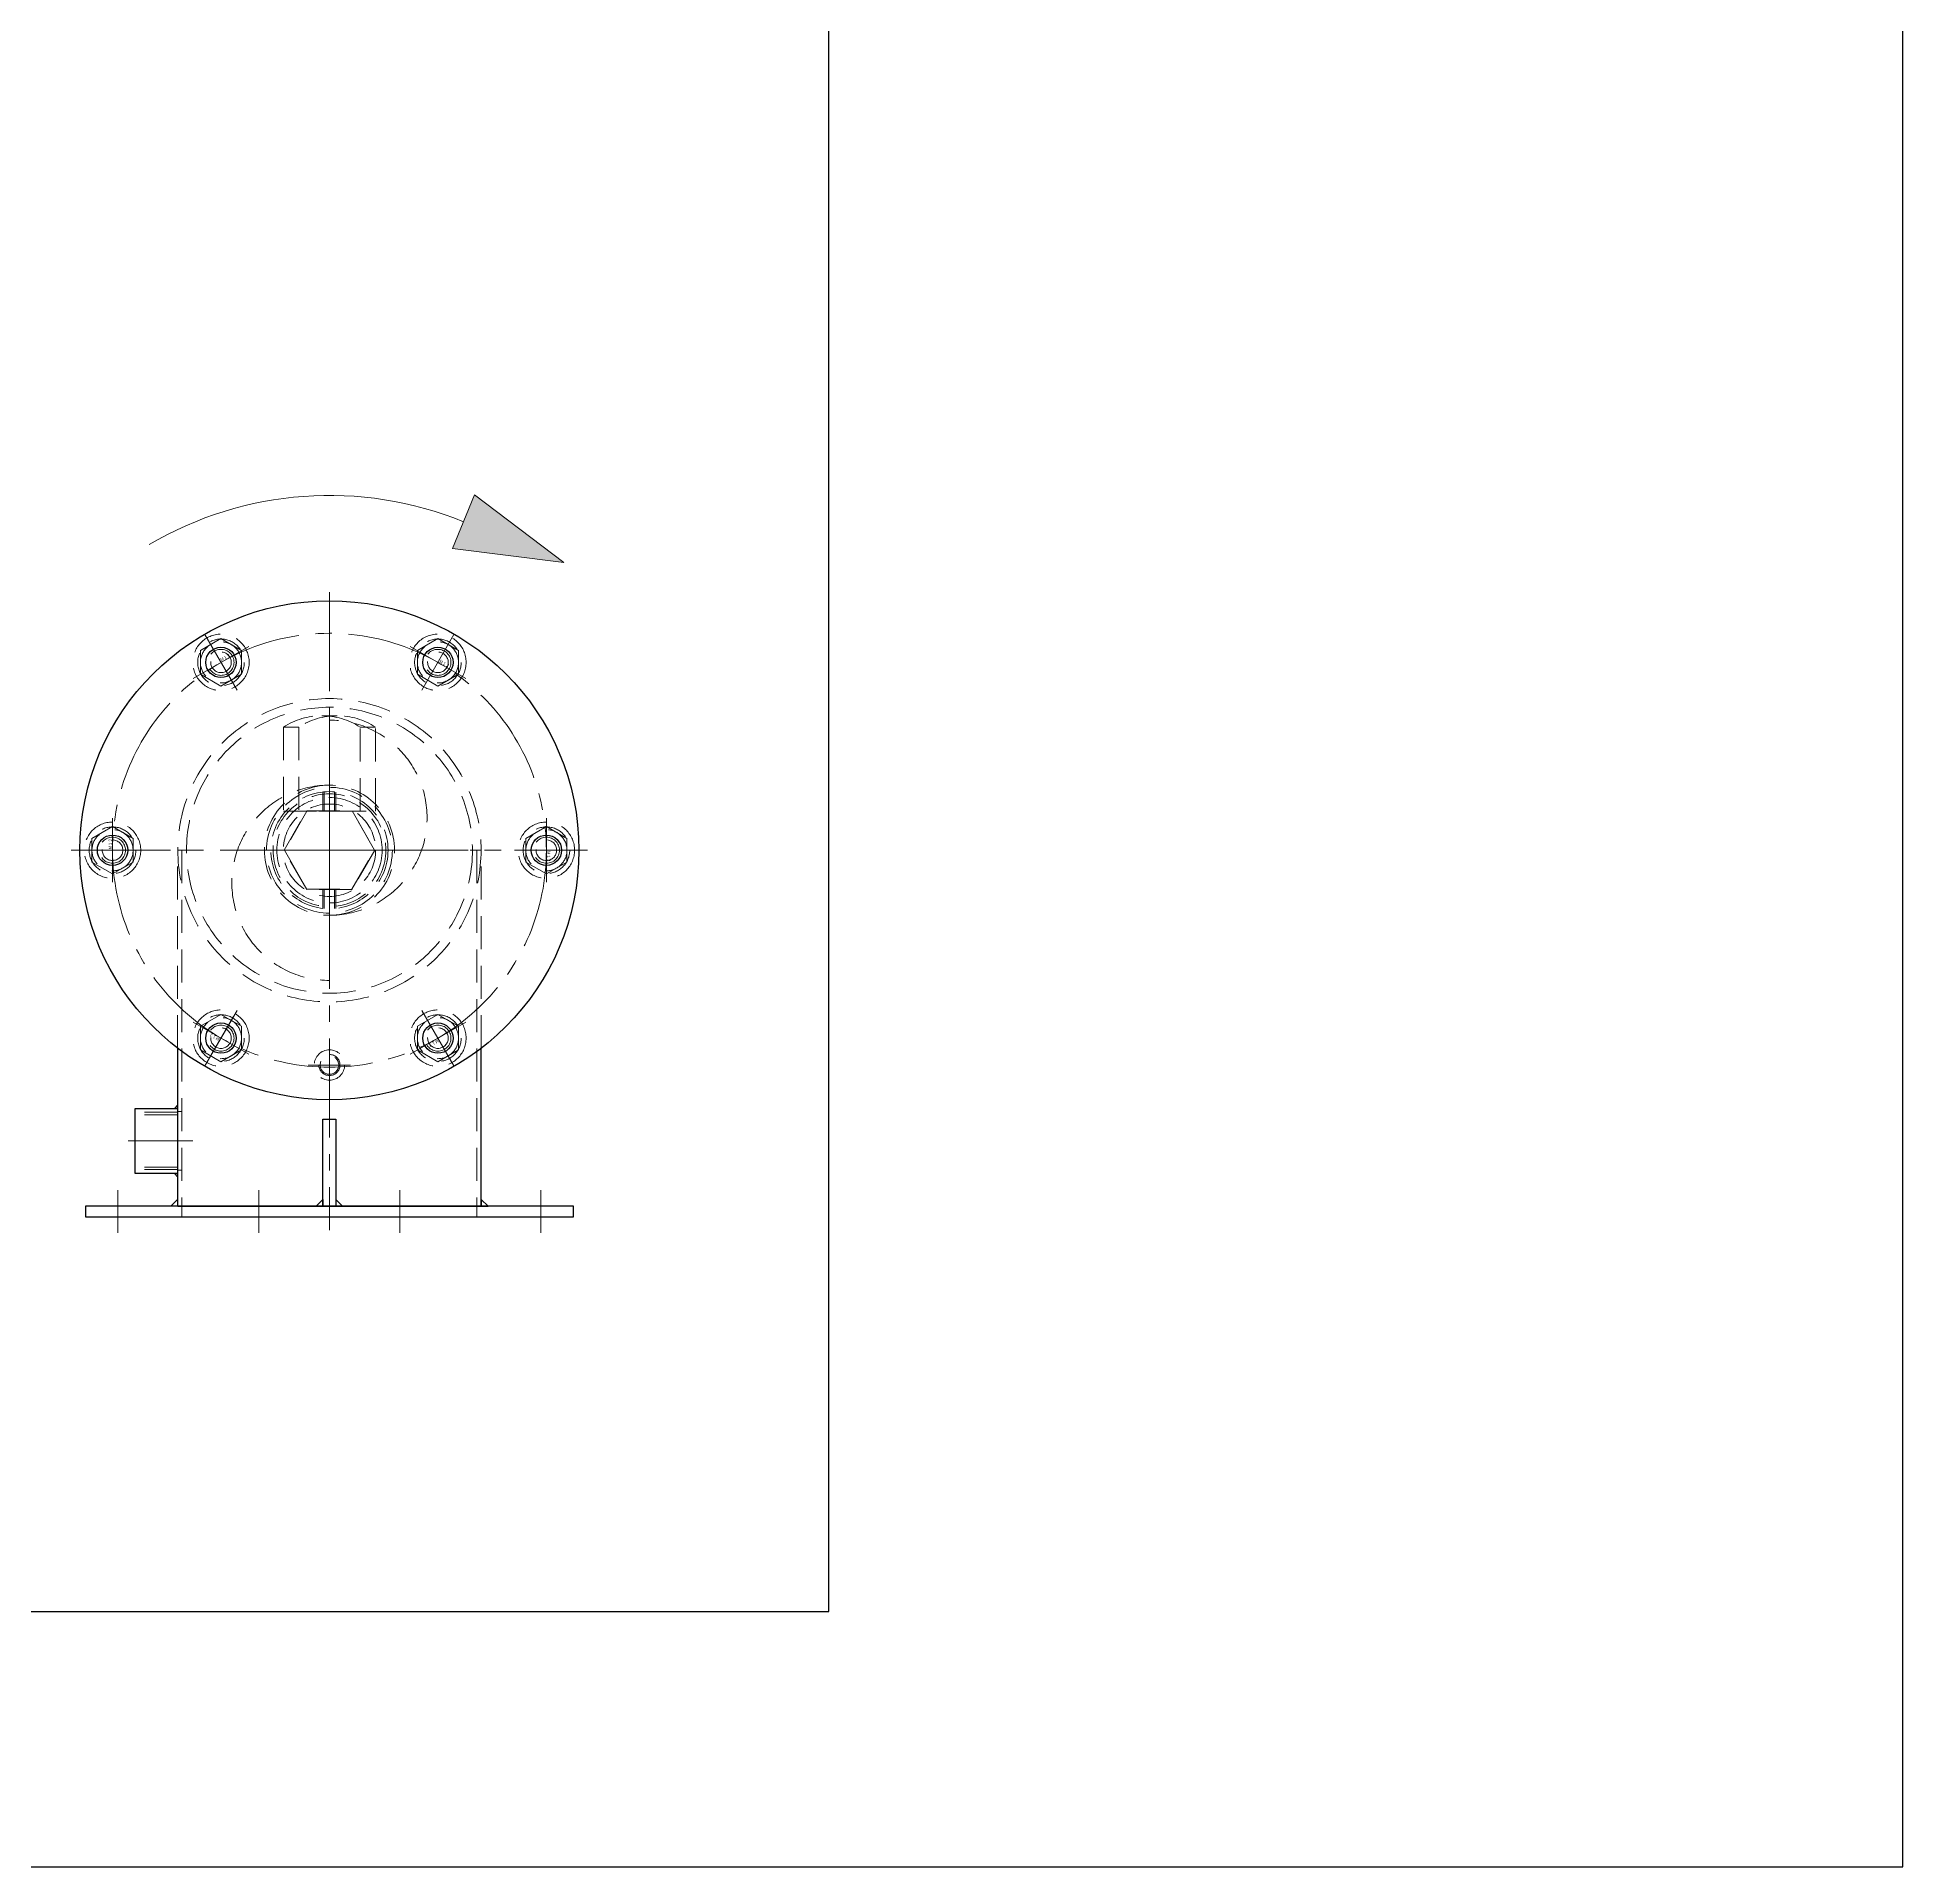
# Model space of a CAD drawing. Header units: millimetres. Extents: x 0 to 38884, y -3675 to 8056.
# Drawn here: x 14024 to 14883, y 3129 to 3973 of the extents above; entities that cross this region are included whole.
import ezdxf

# ---------------------------------------------------------------- set-up
doc = ezdxf.new("R2010")
doc.units = ezdxf.units.MM
doc.header["$LTSCALE"] = 2.4
doc.linetypes.add('CENTER2', pattern=[28.575, 19.05, -3.175, 3.175, -3.175])
doc.linetypes.add('HIDDEN', pattern=[9.525, 6.35, -3.175])
for name, color, linetype, lineweight in [('01_NORMAL', 7, 'Continuous', 25), ('04_HIDDEN', 2, 'HIDDEN', 13), ('05_CENTER', 4, 'CENTER2', 13), ('08_DIM', 3, 'Continuous', 13)]:
    doc.layers.add(name, color=color, linetype=linetype, lineweight=lineweight)
doc.layers.add('10_DRAFT', color=8, linetype='Continuous', lineweight=0, plot=False)
doc.styles.add('KANJI0', font='txt.shx', dxfattribs={"width": 0.9, "height": 30, "bigfont": 'bigfont'})

# ---------------------------------------------------------------- blocks, each defined once
blk = doc.blocks.new('12b_1')
at = {"color": 0}
for p, q in [((-5.47, 9.48), (-10.95, 0)), ((5.47, 9.48), (-5.47, 9.48)), ((10.95, 0), (5.47, 9.48)), ((-10.95, 0), (-5.47, -9.48)), ((5.47, -9.48), (10.95, 0)), ((-5.47, -9.48), (5.47, -9.48))]:
    blk.add_line(p, q, dxfattribs=at)
at = {"color": 0, "linetype": 'CENTER2'}
for p, q in [((0, -14.77), (0, 14.77)), ((14.77, 0), (-14.77, 0))]:
    blk.add_line(p, q, dxfattribs=at)
at = {"color": 0}
for radius in [13, 10.75, 9.48, 6, 4.75]:
    blk.add_circle((0, 0), radius, dxfattribs=at)
at = {"layer": '10_DRAFT', "linetype": 'CENTER2', "style": 'KANJI0', "width": 0.82}
blk.add_text('Ｍ１２', height=1.5, dxfattribs=at).set_placement((0.31, 0.09))
blk = doc.blocks.new('A$C5E326CA8_1')
at = {"layer": '08_DIM'}
blk.add_hatch(color=1, dxfattribs=at).paths.add_polyline_path([(3.71, 170.99), (-48.05, 170.31), (-40.78, 144.52)])
at = {"layer": '08_DIM', "color": 1}
for p, q in [((-48.05, 170.31), (3.71, 170.99)), ((-48.05, 170.31), (-40.78, 144.52)), ((-40.78, 144.52), (3.71, 170.99))]:
    blk.add_line(p, q, dxfattribs=at)
blk.add_arc((0, 0), 163.56, 105.75683, 158.46686, dxfattribs=at)
blk = doc.blocks.new('A$C2F303033_1')
at = {"color": 0}
for p, q in [((-3.54, 62), (3.54, 62)), ((-21.21, 56.74), (-21.21, 18)), ((21.21, 56.74), (14.14, 56.74)), ((14.14, 18), (14.14, 56.74)), ((21.21, 18), (21.21, 56.74)), ((-21.21, 18), (21.21, 18))]:
    blk.add_line(p, q, dxfattribs=at)
blk.add_lwpolyline([(-10.39, 18), (-20.78, 0), (-10.39, -18), (10.39, -18), (20.78, 0), (10.39, 18), (-10.39, 18)], dxfattribs=at)
for centre, end in [((-3.54, 29.68), 123.16324), ((3.54, 29.68), 90)]:
    blk.add_arc(centre, 32.32, 56.83676, end, dxfattribs=at)
at = {"layer": '04_HIDDEN'}
for p, q in [((-21.21, 56.74), (-14.14, 56.74)), ((-14.14, 56.74), (-14.14, 18))]:
    blk.add_line(p, q, dxfattribs=at)
blk.add_arc((3.54, 29.68), 32.32, 90, 123.16324, dxfattribs=at)
at = {"layer": '05_CENTER'}
for p, q in [((0, 66.16), (0, -21.5)), ((-24.29, 0), (24.29, 0))]:
    blk.add_line(p, q, dxfattribs=at)
blk = doc.blocks.new('A$C29F057D0_1')
at = {"color": 0}
blk.add_line((0, -30), (0, -60), dxfattribs=at)
for points in [[(-10.39, -18), (10.39, -18), (20.78, 0), (10.39, 18), (-10.39, 18), (-20.78, 0), (-10.39, -18)], [(-10.39, 18), (-20.78, 0), (-10.39, -18), (10.39, -18), (20.78, 0), (10.39, 18), (-10.39, 18)]]:
    blk.add_lwpolyline(points, dxfattribs=at)
for centre, radius, start, end in [((0, -15), 45, 90, 270), ((0, 0), 30, 270, 90)]:
    blk.add_arc(centre, radius, start, end, dxfattribs=at)
at = {"layer": '10_DRAFT'}
for p, q in [((4.75, 0), (-4.75, 0)), ((0, -4.75), (0, 4.75))]:
    blk.add_line(p, q, dxfattribs=at)
blk = doc.blocks.new('A$C0CA53CCF_1')
at = {"color": 0}
for radius in [24.3, 21.3]:
    blk.add_circle((0, 0), radius, dxfattribs=at)
at = {"layer": '10_DRAFT'}
for p, q in [((4.75, 0), (-4.75, 0)), ((0, -4.75), (0, 4.75))]:
    blk.add_line(p, q, dxfattribs=at)
blk = doc.blocks.new('A$C594A53D5_1')
at = {"color": 0}
blk.add_lwpolyline([(10.45, -18.1), (-10.45, -18.1), (-20.9, 0), (-10.45, 18.1), (10.45, 18.1), (20.9, 0)], close=True, dxfattribs=at)
blk.add_circle((0, 0), 27, dxfattribs=at)
at = {"layer": '04_HIDDEN'}
for p, q in [((-3, 26.83), (-3, 18.1)), ((-2.4, 26.89), (-2.4, 18.1)), ((2.4, 26.89), (2.4, 18.1)), ((3, 26.83), (3, 18.1)), ((-3, -26.83), (-3, -18.1)), ((-2.4, -26.89), (-2.4, -18.1)), ((2.4, -26.89), (2.4, -18.1)), ((3, -26.83), (3, -18.1))]:
    blk.add_line(p, q, dxfattribs=at)
at = {"layer": '05_CENTER'}
for p, q in [((0, 16.21), (0, 29.2)), ((0, -16.21), (0, -29.2))]:
    blk.add_line(p, q, dxfattribs=at)
at = {"layer": '10_DRAFT'}
for p, q in [((0, -4.75), (0, 4.75)), ((4.75, 0), (-4.75, 0))]:
    blk.add_line(p, q, dxfattribs=at)
blk = doc.blocks.new('A$C4CF52EF3_1')
for name in ['A$C2F303033_1', 'A$C29F057D0_1', 'A$C594A53D5_1']:
    blk.add_blockref(name, (0, 0))
at = {"rotation": 180}
blk.add_blockref('A$C29F057D0_1', (0, 0), dxfattribs=at)
at = {"layer": '04_HIDDEN'}
blk.add_blockref('A$C0CA53CCF_1', (0, 0), dxfattribs=at)
blk = doc.blocks.new('A$C16462A1F_1')
at = {"color": 0}
blk.add_lwpolyline([(-15, 0), (15, 0), (15, -19.5), (-15, -19.5)], close=True, dxfattribs=at)
at = {"color": 3}
for points in [[(-15, 0), (-16.5, 0), (-15, -1.5), (-15, -1.5)], [(15, 0), (16.5, 0), (15, -1.5), (15, -1.5)]]:
    blk.add_lwpolyline(points, close=True, dxfattribs=at)
at = {"layer": '04_HIDDEN'}
for p, q in [((-13.5, 2), (-13.5, 0)), ((-12.06, 0), (-12.06, -19.5)), ((13.22, 0), (13.22, -19.5)), ((13.5, 2), (13.5, 0)), ((-13.22, 0), (-13.22, -19.5)), ((12.06, 0), (12.06, -19.5))]:
    blk.add_line(p, q, dxfattribs=at)
at = {"layer": '05_CENTER'}
blk.add_line((0, -22.83), (0, 6.95), dxfattribs=at)
at = {"layer": '10_DRAFT'}
blk.add_line((0, 0), (0, -19.5), dxfattribs=at)
blk = doc.blocks.new('A$C580236FF_1')
at = {"color": 0}
for radius in [7, 4.86, 4.28]:
    blk.add_circle((0, 0), radius, dxfattribs=at)
at = {"layer": '05_CENTER'}
for p, q in [((0, -9.75), (0, 9.75)), ((9.75, 0), (-9.75, 0))]:
    blk.add_line(p, q, dxfattribs=at)
blk = doc.blocks.new('A$C50B32664_1')
at = {"color": 0}
for p, q in [((-70, -91.32), (-70, -164)), ((70, -164), (70, -91.32)), ((-69.9, -164), (69.9, -164))]:
    blk.add_line(p, q, dxfattribs=at)
for points in [[(3, -164), (-3, -164), (-3, -124), (3, -124)], [(-112.5, -164), (-112.5, -169), (112.5, -169), (112.5, -164)]]:
    blk.add_lwpolyline(points, close=True, dxfattribs=at)
at = {"color": 3}
for points in [[(-70, -161), (-70, -164), (-73.11, -164), (-70, -161)], [(-3, -161), (-3, -164), (-6.11, -164), (-3, -161)], [(3, -161), (3, -164), (6, -164), (3, -161)], [(70, -161), (70, -164), (73.11, -164), (70, -161)]]:
    blk.add_lwpolyline(points, dxfattribs=at)
at = {"color": 0}
for centre, radius in [((0, 0), 115), ((-50, 86.6), 7), ((50, 86.6), 7), ((-100, 0), 7), ((100, 0), 7), ((-50, -86.6), 7), ((50, -86.6), 7)]:
    blk.add_circle(centre, radius, dxfattribs=at)
at = {"layer": '04_HIDDEN'}
for p, q in [((-70, -91.32), (-70, 0)), ((-69.9, 0), (-64.9, 0)), ((-68, 0), (-68, -164)), ((64.9, 0), (69.9, 0)), ((68, 0), (68, -164)), ((70, -91.32), (70, 0)), ((-68, -169), (-68, -164)), ((68, -169), (68, -164))]:
    blk.add_line(p, q, dxfattribs=at)
for radius in [69.9, 65.9, 29, 26]:
    blk.add_circle((0, 0), radius, dxfattribs=at)
at = {"layer": '05_CENTER'}
for p, q in [((0, 119), (0, -175.19)), ((-55.71, 96.49), (-44.29, 76.71)), ((55.71, 96.49), (44.29, 76.71)), ((-119, 0), (119, 0)), ((111.42, 0), (88.58, 0)), ((-111.42, 0), (-88.58, 0)), ((-55.71, -96.49), (-44.29, -76.71)), ((55.71, -96.49), (44.29, -76.71)), ((-97.5, -176.41), (-97.5, -156.63)), ((-32.5, -176.41), (-32.5, -156.63)), ((32.5, -176.41), (32.5, -156.63)), ((97.5, -176.41), (97.5, -156.63))]:
    blk.add_line(p, q, dxfattribs=at)
blk.add_circle((0, 0), 100, dxfattribs=at)
at = {"rotation": 270}
blk.add_blockref('A$C16462A1F_1', (-70, -134), dxfattribs=at)
at = {"layer": '04_HIDDEN'}
blk.add_blockref('A$C580236FF_1', (0, -99), dxfattribs=at)

msp = doc.modelspace()

# ---------------------------------------------------------------- linework, layer by layer
at = {"color": 3}
msp.add_lwpolyline([(11025.8788, 3129.3019), (14883.3848, 3129.3019), (14883.3848, 6326.6819), (11025.8788, 6326.6819)], close=True, dxfattribs=at)
msp.add_lwpolyline([(11314.2319, 3246.8812), (14388.3488, 3246.8812), (14388.3488, 4473.0687), (11314.2319, 4473.0687)], close=True)

# ---------------------------------------------------------------- block references
msp.add_blockref('A$C50B32664_1', (14158.1784, 3597.8468))
at = {"layer": '01_NORMAL', "rotation": 322.0574472422753}
msp.add_blockref('A$C5E326CA8_1', (14158.1784, 3597.8468), dxfattribs=at)
at = {"layer": '04_HIDDEN'}
for p, rotation in [((14108.1784, 3684.4494), 30.00000000000003), ((14208.1784, 3684.4494), 329.9999999999999), ((14058.1784, 3597.8468), 90), ((14258.1784, 3597.8468), 270), ((14108.1784, 3511.2443), 150), ((14208.1784, 3511.2443), 209.9999999999999)]:
    msp.add_blockref('12b_1', p, dxfattribs=dict(at, rotation=rotation))
msp.add_blockref('A$C4CF52EF3_1', (14158.1784, 3597.8468), dxfattribs=at)

doc.saveas('drawing.dxf')
